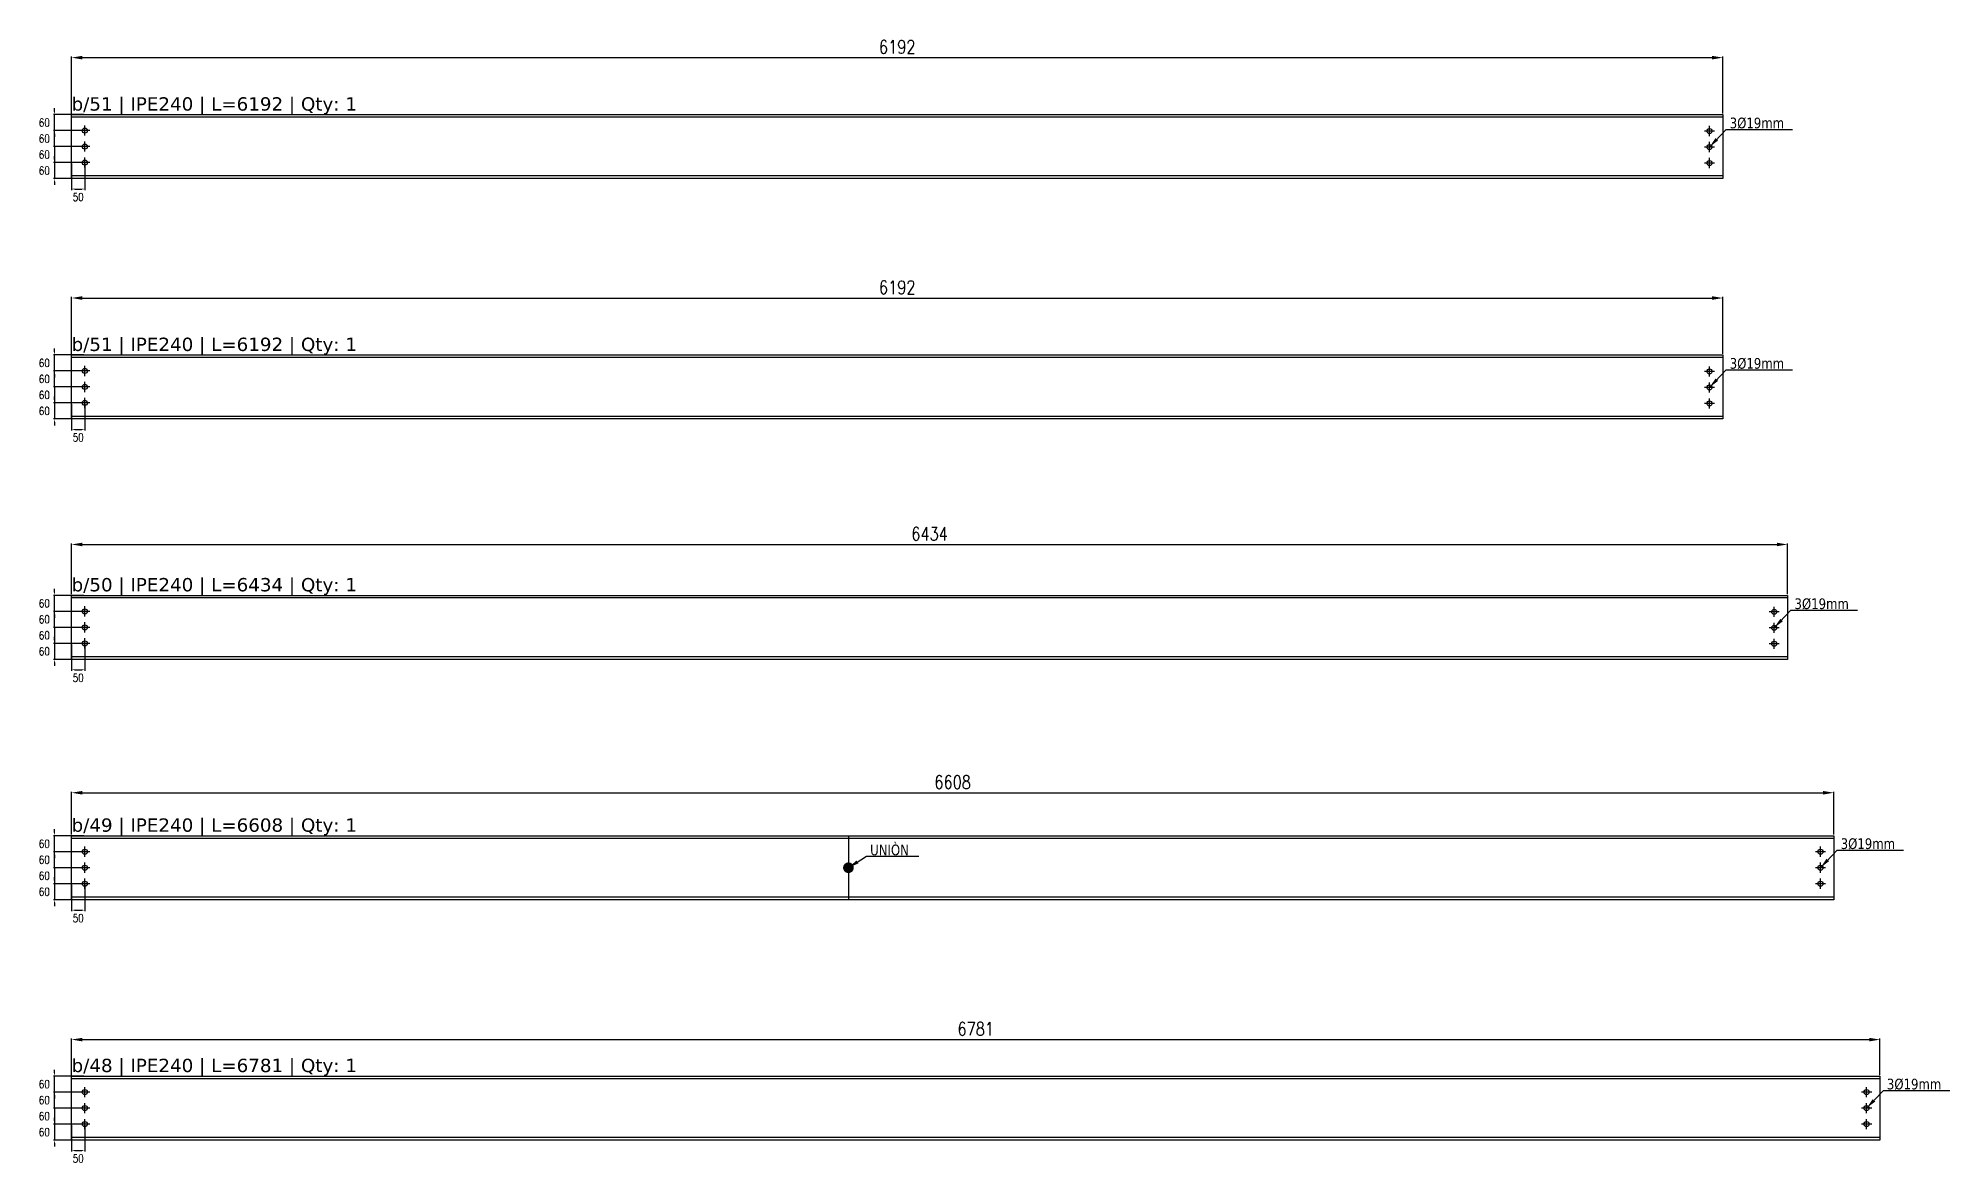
# Model space of a CAD drawing. Header units: millimetres. Extents: x -125 to 97215, y -53820 to 8640.
# Drawn here: x -125 to 7043, y 4419 to 8640 of the extents above; entities that cross this region are included whole.
import ezdxf
from ezdxf.enums import TextEntityAlignment as Align

# ---------------------------------------------------------------- set-up
doc = ezdxf.new("R2010")
doc.units = ezdxf.units.MM
doc.header["$LTSCALE"] = 0.5
doc.linetypes.add('DASHDOT', pattern=[25.4, 12.7, -6.35, 0, -6.35])
for name, color, linetype in [('COTAS', 8, 'Continuous'), ('EJE PERNOS', 1, 'DASHDOT'), ('IPE240', 2, 'Continuous'), ('PERNOS', 3, 'Continuous'), ('TXT_GEN', 3, 'Continuous'), ('UNIÒN', 4, 'Continuous')]:
    doc.layers.add(name, color=color, linetype=linetype)
doc.styles.add('CNI_COTAS', font='romans.shx', dxfattribs={"width": 0.8})
doc.styles.add('VERDNA', font='verdana.ttf', dxfattribs={"width": 0.8})
doc.dimstyles.new('1.3', dxfattribs={"dimscale": 0, "dimtxt": 30, "dimasz": 12, "dimexe": 4, "dimexo": 4, "dimgap": 9, "dimtad": 1, "dimdec": 0, "dimzin": 4, "dimdsep": 46, "dimtxsty": 'CNI_COTAS', "dimcen": 0, "dimclrd": 256, "dimclrt": 3, "dimadec": 0, "dimazin": 0, "dimtfac": 1, "dimtdec": 0, "dimtmove": 2, "dimatfit": 0, "dimfxl": 0.05, "dimtolj": 1, "dimtzin": 0, "dimarcsym": 0})
doc.dimstyles.new('1.4', dxfattribs={"dimscale": 0, "dimtxt": 50, "dimasz": 40, "dimexe": 4, "dimexo": 4, "dimgap": 15, "dimtad": 1, "dimdec": 0, "dimzin": 4, "dimdsep": 46, "dimtxsty": 'CNI_COTAS', "dimcen": -0.09, "dimclrd": 256, "dimclrt": 3, "dimadec": 0, "dimazin": 0, "dimtfac": 1, "dimtdec": 0, "dimtmove": 2, "dimatfit": 0, "dimfxl": 0.05, "dimtolj": 1, "dimtzin": 0, "dimarcsym": 0})

# ---------------------------------------------------------------- blocks, each defined once
blk = doc.blocks.new('D19')
at = {"layer": 'EJE PERNOS', "linetype": 'Continuous'}
for p, q in [((19, 0), (-19, 0)), ((0, -19), (0, 19))]:
    blk.add_line(p, q, dxfattribs=at)
at = {"layer": 'PERNOS'}
blk.add_circle((0, 0), 9.5, dxfattribs=at)
blk = doc.blocks.new('*D39')
at = {"layer": 'COTAS', "color": 0, "lineweight": -2, "transparency": 16777216}
for p, q in [((46, 4687.8), (-67.7, 4687.8)), ((46, 4627.8), (-67.7, 4627.8))]:
    blk.add_line(p, q, dxfattribs=at)
at = {"layer": 'COTAS', "lineweight": -2, "transparency": 16777216}
for p, q in [((-63.7, 4699.8), (-63.7, 4711.8)), ((-63.7, 4627.8), (-63.7, 4687.8)), ((-63.7, 4615.8), (-63.7, 4603.8))]:
    blk.add_line(p, q, dxfattribs=at)
at = {"layer": 'COTAS', "transparency": 16777216}
for points in [[(-65.7, 4699.8), (-61.7, 4699.8), (-63.7, 4687.8)], [(-65.7, 4615.8), (-61.7, 4615.8), (-63.7, 4627.8)]]:
    blk.add_solid(points, dxfattribs=at)
at = {"layer": 'Defpoints', "color": 0, "transparency": 16777216}
for p in [(-63.7, 4687.8), (50, 4687.8), (50, 4627.8)]:
    blk.add_point(p, dxfattribs=at)
at = {"layer": 'COTAS', "color": 3, "transparency": 16777216, "insert": (-102.2, 4657.8), "char_height": 30, "attachment_point": 5, "rotation": 0.2, "style": 'CNI_COTAS'}
blk.add_mtext('\\A1;60', dxfattribs=at)
blk = doc.blocks.new('*D40')
at = {"layer": 'COTAS', "color": 0, "lineweight": -2, "transparency": 16777216}
for p, q in [((46, 4627.8), (-67.7, 4627.8)), ((46, 4567.8), (-67.7, 4567.8))]:
    blk.add_line(p, q, dxfattribs=at)
at = {"layer": 'COTAS', "lineweight": -2, "transparency": 16777216}
for p, q in [((-63.7, 4639.8), (-63.7, 4651.8)), ((-63.7, 4627.8), (-63.7, 4567.8)), ((-63.7, 4555.8), (-63.7, 4543.8))]:
    blk.add_line(p, q, dxfattribs=at)
at = {"layer": 'COTAS', "transparency": 16777216}
for points in [[(-65.7, 4639.8), (-61.7, 4639.8), (-63.7, 4627.8)], [(-65.7, 4555.8), (-61.7, 4555.8), (-63.7, 4567.8)]]:
    blk.add_solid(points, dxfattribs=at)
at = {"layer": 'Defpoints', "color": 0, "transparency": 16777216}
for p in [(50, 4627.8), (-63.7, 4567.8), (50, 4567.8)]:
    blk.add_point(p, dxfattribs=at)
at = {"layer": 'COTAS', "color": 3, "transparency": 16777216, "insert": (-102.2, 4597.8), "char_height": 30, "attachment_point": 5, "rotation": 0.2, "style": 'CNI_COTAS'}
blk.add_mtext('\\A1;60', dxfattribs=at)
blk = doc.blocks.new('*D36')
at = {"layer": 'COTAS', "color": 0, "lineweight": -2, "transparency": 16777216}
for p, q in [((46, 4747.8), (-67.7, 4747.8)), ((46, 4687.8), (-67.7, 4687.8))]:
    blk.add_line(p, q, dxfattribs=at)
at = {"layer": 'COTAS', "lineweight": -2, "transparency": 16777216}
for p, q in [((-63.7, 4759.8), (-63.7, 4771.8)), ((-63.7, 4687.8), (-63.7, 4747.8)), ((-63.7, 4675.8), (-63.7, 4663.8))]:
    blk.add_line(p, q, dxfattribs=at)
at = {"layer": 'COTAS', "transparency": 16777216}
for points in [[(-65.7, 4759.8), (-61.7, 4759.8), (-63.7, 4747.8)], [(-65.7, 4675.8), (-61.7, 4675.8), (-63.7, 4687.8)]]:
    blk.add_solid(points, dxfattribs=at)
at = {"layer": 'Defpoints', "color": 0, "transparency": 16777216}
for p in [(-63.7, 4747.8), (50, 4747.8), (50, 4687.8)]:
    blk.add_point(p, dxfattribs=at)
at = {"layer": 'COTAS', "color": 3, "transparency": 16777216, "insert": (-102.2, 4717.8), "char_height": 30, "attachment_point": 5, "rotation": 0.2, "style": 'CNI_COTAS'}
blk.add_mtext('\\A1;60', dxfattribs=at)
blk = doc.blocks.new('*D37')
at = {"layer": 'COTAS', "lineweight": -2, "transparency": 16777216}
for p, q in [((-63.7, 4579.8), (-63.7, 4591.8)), ((-63.7, 4567.8), (-63.7, 4507.8)), ((-63.7, 4495.8), (-63.7, 4483.8))]:
    blk.add_line(p, q, dxfattribs=at)
at = {"layer": 'COTAS', "color": 0, "lineweight": -2, "transparency": 16777216}
for p, q in [((46, 4567.8), (-67.7, 4567.8)), ((46, 4507.8), (-67.7, 4507.8))]:
    blk.add_line(p, q, dxfattribs=at)
at = {"layer": 'COTAS', "transparency": 16777216}
for points in [[(-65.7, 4579.8), (-61.7, 4579.8), (-63.7, 4567.8)], [(-65.7, 4495.8), (-61.7, 4495.8), (-63.7, 4507.8)]]:
    blk.add_solid(points, dxfattribs=at)
at = {"layer": 'Defpoints', "color": 0, "transparency": 16777216}
for p in [(50, 4567.8), (-63.7, 4507.8), (50, 4507.8)]:
    blk.add_point(p, dxfattribs=at)
at = {"layer": 'COTAS', "color": 3, "transparency": 16777216, "insert": (-102.2, 4537.8), "char_height": 30, "attachment_point": 5, "rotation": 0.2, "style": 'CNI_COTAS'}
blk.add_mtext('\\A1;60', dxfattribs=at)
blk = doc.blocks.new('*D38')
at = {"layer": 'COTAS', "color": 0, "lineweight": -2, "transparency": 16777216}
for p, q in [((0, 4563.8), (0, 4464.6)), ((50, 4563.8), (50, 4464.6))]:
    blk.add_line(p, q, dxfattribs=at)
at = {"layer": 'COTAS', "lineweight": -2, "transparency": 16777216}
blk.add_line((12, 4468.6), (38, 4468.6), dxfattribs=at)
at = {"layer": 'COTAS', "transparency": 16777216}
for points in [[(12, 4470.6), (12, 4466.6), (0, 4468.6)], [(38, 4470.6), (38, 4466.6), (50, 4468.6)]]:
    blk.add_solid(points, dxfattribs=at)
at = {"layer": 'Defpoints', "color": 0, "transparency": 16777216}
for p in [(0, 4567.8), (50, 4567.8), (50, 4468.6)]:
    blk.add_point(p, dxfattribs=at)
at = {"layer": 'COTAS', "color": 3, "transparency": 16777216, "insert": (25, 4438.7), "char_height": 30, "attachment_point": 5, "rotation": 0.2, "style": 'CNI_COTAS'}
blk.add_mtext('\\A1;50', dxfattribs=at)
blk = doc.blocks.new('*D41')
at = {"layer": 'COTAS', "color": 0, "lineweight": -2, "transparency": 16777216}
for p, q in [((0, 4751.8), (0, 4888.7)), ((6780.9, 4751.8), (6780.9, 4888.7))]:
    blk.add_line(p, q, dxfattribs=at)
at = {"layer": 'COTAS', "lineweight": -2, "transparency": 16777216}
blk.add_line((40, 4884.7), (6740.9, 4884.7), dxfattribs=at)
at = {"layer": 'COTAS', "transparency": 16777216}
for points in [[(40, 4891.3), (40, 4878), (0, 4884.7)], [(6740.9, 4891.3), (6740.9, 4878), (6780.9, 4884.7)]]:
    blk.add_solid(points, dxfattribs=at)
at = {"layer": 'Defpoints', "color": 0, "transparency": 16777216}
for p in [(6780.9, 4884.7), (0, 4747.8), (6780.9, 4747.8)]:
    blk.add_point(p, dxfattribs=at)
at = {"layer": 'COTAS', "color": 3, "transparency": 16777216, "insert": (3390.4, 4924.7), "char_height": 50, "attachment_point": 5, "style": 'CNI_COTAS'}
blk.add_mtext('\\A1;6781', dxfattribs=at)
blk = doc.blocks.new('*D45')
at = {"layer": 'COTAS', "lineweight": -2, "transparency": 16777216}
for p, q in [((-63.7, 5601.3), (-63.7, 5613.3)), ((-63.7, 5529.3), (-63.7, 5589.3)), ((-63.7, 5517.3), (-63.7, 5505.3))]:
    blk.add_line(p, q, dxfattribs=at)
at = {"layer": 'COTAS', "color": 0, "lineweight": -2, "transparency": 16777216}
for p, q in [((46, 5589.3), (-67.7, 5589.3)), ((46, 5529.3), (-67.7, 5529.3))]:
    blk.add_line(p, q, dxfattribs=at)
at = {"layer": 'COTAS', "transparency": 16777216}
for points in [[(-65.7, 5601.3), (-61.7, 5601.3), (-63.7, 5589.3)], [(-65.7, 5517.3), (-61.7, 5517.3), (-63.7, 5529.3)]]:
    blk.add_solid(points, dxfattribs=at)
at = {"layer": 'Defpoints', "color": 0, "transparency": 16777216}
for p in [(-63.7, 5589.3), (50, 5589.3), (50, 5529.3)]:
    blk.add_point(p, dxfattribs=at)
at = {"layer": 'COTAS', "color": 3, "transparency": 16777216, "insert": (-102.2, 5559.3), "char_height": 30, "attachment_point": 5, "rotation": 0.2, "style": 'CNI_COTAS'}
blk.add_mtext('\\A1;60', dxfattribs=at)
blk = doc.blocks.new('*D46')
at = {"layer": 'COTAS', "color": 0, "lineweight": -2, "transparency": 16777216}
for p, q in [((46, 5529.3), (-67.7, 5529.3)), ((46, 5469.3), (-67.7, 5469.3))]:
    blk.add_line(p, q, dxfattribs=at)
at = {"layer": 'COTAS', "lineweight": -2, "transparency": 16777216}
for p, q in [((-63.7, 5541.3), (-63.7, 5553.3)), ((-63.7, 5529.3), (-63.7, 5469.3)), ((-63.7, 5457.3), (-63.7, 5445.3))]:
    blk.add_line(p, q, dxfattribs=at)
at = {"layer": 'COTAS', "transparency": 16777216}
for points in [[(-65.7, 5541.3), (-61.7, 5541.3), (-63.7, 5529.3)], [(-65.7, 5457.3), (-61.7, 5457.3), (-63.7, 5469.3)]]:
    blk.add_solid(points, dxfattribs=at)
at = {"layer": 'Defpoints', "color": 0, "transparency": 16777216}
for p in [(50, 5529.3), (-63.7, 5469.3), (50, 5469.3)]:
    blk.add_point(p, dxfattribs=at)
at = {"layer": 'COTAS', "color": 3, "transparency": 16777216, "insert": (-102.2, 5499.3), "char_height": 30, "attachment_point": 5, "rotation": 0.2, "style": 'CNI_COTAS'}
blk.add_mtext('\\A1;60', dxfattribs=at)
blk = doc.blocks.new('*D42')
at = {"layer": 'COTAS', "lineweight": -2, "transparency": 16777216}
for p, q in [((-63.7, 5661.3), (-63.7, 5673.3)), ((-63.7, 5589.3), (-63.7, 5649.3)), ((-63.7, 5577.3), (-63.7, 5565.3))]:
    blk.add_line(p, q, dxfattribs=at)
at = {"layer": 'COTAS', "color": 0, "lineweight": -2, "transparency": 16777216}
for p, q in [((46, 5649.3), (-67.7, 5649.3)), ((46, 5589.3), (-67.7, 5589.3))]:
    blk.add_line(p, q, dxfattribs=at)
at = {"layer": 'COTAS', "transparency": 16777216}
for points in [[(-65.7, 5661.3), (-61.7, 5661.3), (-63.7, 5649.3)], [(-65.7, 5577.3), (-61.7, 5577.3), (-63.7, 5589.3)]]:
    blk.add_solid(points, dxfattribs=at)
at = {"layer": 'Defpoints', "color": 0, "transparency": 16777216}
for p in [(-63.7, 5649.3), (50, 5649.3), (50, 5589.3)]:
    blk.add_point(p, dxfattribs=at)
at = {"layer": 'COTAS', "color": 3, "transparency": 16777216, "insert": (-102.2, 5619.3), "char_height": 30, "attachment_point": 5, "rotation": 0.2, "style": 'CNI_COTAS'}
blk.add_mtext('\\A1;60', dxfattribs=at)
blk = doc.blocks.new('*D43')
at = {"layer": 'COTAS', "color": 0, "lineweight": -2, "transparency": 16777216}
for p, q in [((46, 5469.3), (-67.7, 5469.3)), ((46, 5409.3), (-67.7, 5409.3))]:
    blk.add_line(p, q, dxfattribs=at)
at = {"layer": 'COTAS', "lineweight": -2, "transparency": 16777216}
for p, q in [((-63.7, 5481.3), (-63.7, 5493.3)), ((-63.7, 5469.3), (-63.7, 5409.3)), ((-63.7, 5397.3), (-63.7, 5385.3))]:
    blk.add_line(p, q, dxfattribs=at)
at = {"layer": 'COTAS', "transparency": 16777216}
for points in [[(-65.7, 5481.3), (-61.7, 5481.3), (-63.7, 5469.3)], [(-65.7, 5397.3), (-61.7, 5397.3), (-63.7, 5409.3)]]:
    blk.add_solid(points, dxfattribs=at)
at = {"layer": 'Defpoints', "color": 0, "transparency": 16777216}
for p in [(50, 5469.3), (-63.7, 5409.3), (50, 5409.3)]:
    blk.add_point(p, dxfattribs=at)
at = {"layer": 'COTAS', "color": 3, "transparency": 16777216, "insert": (-102.2, 5439.3), "char_height": 30, "attachment_point": 5, "rotation": 0.2, "style": 'CNI_COTAS'}
blk.add_mtext('\\A1;60', dxfattribs=at)
blk = doc.blocks.new('*D44')
at = {"layer": 'COTAS', "color": 0, "lineweight": -2, "transparency": 16777216}
for p, q in [((0, 5465.3), (0, 5366.1)), ((50, 5465.3), (50, 5366.1))]:
    blk.add_line(p, q, dxfattribs=at)
at = {"layer": 'COTAS', "lineweight": -2, "transparency": 16777216}
blk.add_line((12, 5370.1), (38, 5370.1), dxfattribs=at)
at = {"layer": 'COTAS', "transparency": 16777216}
for points in [[(12, 5372.1), (12, 5368.1), (0, 5370.1)], [(38, 5372.1), (38, 5368.1), (50, 5370.1)]]:
    blk.add_solid(points, dxfattribs=at)
at = {"layer": 'Defpoints', "color": 0, "transparency": 16777216}
for p in [(0, 5469.3), (50, 5469.3), (50, 5370.1)]:
    blk.add_point(p, dxfattribs=at)
at = {"layer": 'COTAS', "color": 3, "transparency": 16777216, "insert": (25, 5340.2), "char_height": 30, "attachment_point": 5, "rotation": 0.2, "style": 'CNI_COTAS'}
blk.add_mtext('\\A1;50', dxfattribs=at)
blk = doc.blocks.new('*D47')
at = {"layer": 'COTAS', "color": 0, "lineweight": -2, "transparency": 16777216}
for p, q in [((0, 5653.3), (0, 5814.5)), ((6607.6, 5653.3), (6607.6, 5814.5))]:
    blk.add_line(p, q, dxfattribs=at)
at = {"layer": 'COTAS', "lineweight": -2, "transparency": 16777216}
blk.add_line((40, 5810.5), (6567.6, 5810.5), dxfattribs=at)
at = {"layer": 'COTAS', "transparency": 16777216}
for points in [[(40, 5817.2), (40, 5803.8), (0, 5810.5)], [(6567.6, 5817.2), (6567.6, 5803.8), (6607.6, 5810.5)]]:
    blk.add_solid(points, dxfattribs=at)
at = {"layer": 'Defpoints', "color": 0, "transparency": 16777216}
for p in [(6607.6, 5810.5), (0, 5649.3), (6607.6, 5649.3)]:
    blk.add_point(p, dxfattribs=at)
at = {"layer": 'COTAS', "color": 3, "transparency": 16777216, "insert": (3303.8, 5850.5), "char_height": 50, "attachment_point": 5, "style": 'CNI_COTAS'}
blk.add_mtext('\\A1;6608', dxfattribs=at)
blk = doc.blocks.new('*D51')
at = {"layer": 'COTAS', "color": 0, "lineweight": -2, "transparency": 16777216}
for p, q in [((46, 6490.9), (-67.7, 6490.9)), ((46, 6430.9), (-67.7, 6430.9))]:
    blk.add_line(p, q, dxfattribs=at)
at = {"layer": 'COTAS', "lineweight": -2, "transparency": 16777216}
for p, q in [((-63.7, 6502.9), (-63.7, 6514.9)), ((-63.7, 6430.9), (-63.7, 6490.9)), ((-63.7, 6418.9), (-63.7, 6406.9))]:
    blk.add_line(p, q, dxfattribs=at)
at = {"layer": 'COTAS', "transparency": 16777216}
for points in [[(-65.7, 6502.9), (-61.7, 6502.9), (-63.7, 6490.9)], [(-65.7, 6418.9), (-61.7, 6418.9), (-63.7, 6430.9)]]:
    blk.add_solid(points, dxfattribs=at)
at = {"layer": 'Defpoints', "color": 0, "transparency": 16777216}
for p in [(-63.7, 6490.9), (50, 6490.9), (50, 6430.9)]:
    blk.add_point(p, dxfattribs=at)
at = {"layer": 'COTAS', "color": 3, "transparency": 16777216, "insert": (-102.2, 6460.9), "char_height": 30, "attachment_point": 5, "rotation": 0.2, "style": 'CNI_COTAS'}
blk.add_mtext('\\A1;60', dxfattribs=at)
blk = doc.blocks.new('*D52')
at = {"layer": 'COTAS', "lineweight": -2, "transparency": 16777216}
for p, q in [((-63.7, 6442.9), (-63.7, 6454.9)), ((-63.7, 6430.9), (-63.7, 6370.9)), ((-63.7, 6358.9), (-63.7, 6346.9))]:
    blk.add_line(p, q, dxfattribs=at)
at = {"layer": 'COTAS', "color": 0, "lineweight": -2, "transparency": 16777216}
for p, q in [((46, 6430.9), (-67.7, 6430.9)), ((46, 6370.9), (-67.7, 6370.9))]:
    blk.add_line(p, q, dxfattribs=at)
at = {"layer": 'COTAS', "transparency": 16777216}
for points in [[(-65.7, 6442.9), (-61.7, 6442.9), (-63.7, 6430.9)], [(-65.7, 6358.9), (-61.7, 6358.9), (-63.7, 6370.9)]]:
    blk.add_solid(points, dxfattribs=at)
at = {"layer": 'Defpoints', "color": 0, "transparency": 16777216}
for p in [(50, 6430.9), (-63.7, 6370.9), (50, 6370.9)]:
    blk.add_point(p, dxfattribs=at)
at = {"layer": 'COTAS', "color": 3, "transparency": 16777216, "insert": (-102.2, 6400.9), "char_height": 30, "attachment_point": 5, "rotation": 0.2, "style": 'CNI_COTAS'}
blk.add_mtext('\\A1;60', dxfattribs=at)
blk = doc.blocks.new('*D48')
at = {"layer": 'COTAS', "color": 0, "lineweight": -2, "transparency": 16777216}
for p, q in [((46, 6550.9), (-67.7, 6550.9)), ((46, 6490.9), (-67.7, 6490.9))]:
    blk.add_line(p, q, dxfattribs=at)
at = {"layer": 'COTAS', "lineweight": -2, "transparency": 16777216}
for p, q in [((-63.7, 6562.9), (-63.7, 6574.9)), ((-63.7, 6490.9), (-63.7, 6550.9)), ((-63.7, 6478.9), (-63.7, 6466.9))]:
    blk.add_line(p, q, dxfattribs=at)
at = {"layer": 'COTAS', "transparency": 16777216}
for points in [[(-65.7, 6562.9), (-61.7, 6562.9), (-63.7, 6550.9)], [(-65.7, 6478.9), (-61.7, 6478.9), (-63.7, 6490.9)]]:
    blk.add_solid(points, dxfattribs=at)
at = {"layer": 'Defpoints', "color": 0, "transparency": 16777216}
for p in [(-63.7, 6550.9), (50, 6550.9), (50, 6490.9)]:
    blk.add_point(p, dxfattribs=at)
at = {"layer": 'COTAS', "color": 3, "transparency": 16777216, "insert": (-102.2, 6520.9), "char_height": 30, "attachment_point": 5, "rotation": 0.2, "style": 'CNI_COTAS'}
blk.add_mtext('\\A1;60', dxfattribs=at)
blk = doc.blocks.new('*D49')
at = {"layer": 'COTAS', "lineweight": -2, "transparency": 16777216}
for p, q in [((-63.7, 6382.9), (-63.7, 6394.9)), ((-63.7, 6370.9), (-63.7, 6310.9)), ((-63.7, 6298.9), (-63.7, 6286.9))]:
    blk.add_line(p, q, dxfattribs=at)
at = {"layer": 'COTAS', "color": 0, "lineweight": -2, "transparency": 16777216}
for p, q in [((46, 6370.9), (-67.7, 6370.9)), ((46, 6310.9), (-67.7, 6310.9))]:
    blk.add_line(p, q, dxfattribs=at)
at = {"layer": 'COTAS', "transparency": 16777216}
for points in [[(-65.7, 6382.9), (-61.7, 6382.9), (-63.7, 6370.9)], [(-65.7, 6298.9), (-61.7, 6298.9), (-63.7, 6310.9)]]:
    blk.add_solid(points, dxfattribs=at)
at = {"layer": 'Defpoints', "color": 0, "transparency": 16777216}
for p in [(-63.7, 6310.9), (50, 6370.9), (50, 6310.9)]:
    blk.add_point(p, dxfattribs=at)
at = {"layer": 'COTAS', "color": 3, "transparency": 16777216, "insert": (-102.2, 6340.9), "char_height": 30, "attachment_point": 5, "rotation": 0.2, "style": 'CNI_COTAS'}
blk.add_mtext('\\A1;60', dxfattribs=at)
blk = doc.blocks.new('*D50')
at = {"layer": 'COTAS', "color": 0, "lineweight": -2, "transparency": 16777216}
for p, q in [((0, 6366.9), (0, 6267.7)), ((50, 6366.9), (50, 6267.7))]:
    blk.add_line(p, q, dxfattribs=at)
at = {"layer": 'COTAS', "lineweight": -2, "transparency": 16777216}
blk.add_line((12, 6271.7), (38, 6271.7), dxfattribs=at)
at = {"layer": 'COTAS', "transparency": 16777216}
for points in [[(12, 6273.7), (12, 6269.7), (0, 6271.7)], [(38, 6273.7), (38, 6269.7), (50, 6271.7)]]:
    blk.add_solid(points, dxfattribs=at)
at = {"layer": 'Defpoints', "color": 0, "transparency": 16777216}
for p in [(0, 6370.9), (50, 6370.9), (50, 6271.7)]:
    blk.add_point(p, dxfattribs=at)
at = {"layer": 'COTAS', "color": 3, "transparency": 16777216, "insert": (25, 6241.8), "char_height": 30, "attachment_point": 5, "rotation": 0.2, "style": 'CNI_COTAS'}
blk.add_mtext('\\A1;50', dxfattribs=at)
blk = doc.blocks.new('*D53')
at = {"layer": 'COTAS', "color": 0, "lineweight": -2, "transparency": 16777216}
for p, q in [((0, 6554.9), (0, 6745.7)), ((6434.4, 6554.9), (6434.4, 6745.7))]:
    blk.add_line(p, q, dxfattribs=at)
at = {"layer": 'COTAS', "lineweight": -2, "transparency": 16777216}
blk.add_line((40, 6741.7), (6394.4, 6741.7), dxfattribs=at)
at = {"layer": 'COTAS', "transparency": 16777216}
for points in [[(40, 6748.4), (40, 6735.1), (0, 6741.7)], [(6394.4, 6748.4), (6394.4, 6735.1), (6434.4, 6741.7)]]:
    blk.add_solid(points, dxfattribs=at)
at = {"layer": 'Defpoints', "color": 0, "transparency": 16777216}
for p in [(6434.4, 6741.7), (0, 6550.9), (6434.4, 6550.9)]:
    blk.add_point(p, dxfattribs=at)
at = {"layer": 'COTAS', "color": 3, "transparency": 16777216, "insert": (3217.2, 6781.7), "char_height": 50, "attachment_point": 5, "style": 'CNI_COTAS'}
blk.add_mtext('\\A1;6434', dxfattribs=at)
blk = doc.blocks.new('*D63')
at = {"layer": 'COTAS', "color": 0, "lineweight": -2, "transparency": 16777216}
for p, q in [((46, 7392.4), (-67.7, 7392.4)), ((46, 7332.4), (-67.7, 7332.4))]:
    blk.add_line(p, q, dxfattribs=at)
at = {"layer": 'COTAS', "lineweight": -2, "transparency": 16777216}
for p, q in [((-63.7, 7404.4), (-63.7, 7416.4)), ((-63.7, 7332.4), (-63.7, 7392.4)), ((-63.7, 7320.4), (-63.7, 7308.4))]:
    blk.add_line(p, q, dxfattribs=at)
at = {"layer": 'COTAS', "transparency": 16777216}
for points in [[(-65.7, 7404.4), (-61.7, 7404.4), (-63.7, 7392.4)], [(-65.7, 7320.4), (-61.7, 7320.4), (-63.7, 7332.4)]]:
    blk.add_solid(points, dxfattribs=at)
at = {"layer": 'Defpoints', "color": 0, "transparency": 16777216}
for p in [(-63.7, 7392.4), (50, 7392.4), (50, 7332.4)]:
    blk.add_point(p, dxfattribs=at)
at = {"layer": 'COTAS', "color": 3, "transparency": 16777216, "insert": (-102.2, 7362.4), "char_height": 30, "attachment_point": 5, "rotation": 0.2, "style": 'CNI_COTAS'}
blk.add_mtext('\\A1;60', dxfattribs=at)
blk = doc.blocks.new('*D64')
at = {"layer": 'COTAS', "color": 0, "lineweight": -2, "transparency": 16777216}
for p, q in [((46, 7332.4), (-67.7, 7332.4)), ((46, 7272.4), (-67.7, 7272.4))]:
    blk.add_line(p, q, dxfattribs=at)
at = {"layer": 'COTAS', "lineweight": -2, "transparency": 16777216}
for p, q in [((-63.7, 7344.4), (-63.7, 7356.4)), ((-63.7, 7332.4), (-63.7, 7272.4)), ((-63.7, 7260.4), (-63.7, 7248.4))]:
    blk.add_line(p, q, dxfattribs=at)
at = {"layer": 'COTAS', "transparency": 16777216}
for points in [[(-65.7, 7344.4), (-61.7, 7344.4), (-63.7, 7332.4)], [(-65.7, 7260.4), (-61.7, 7260.4), (-63.7, 7272.4)]]:
    blk.add_solid(points, dxfattribs=at)
at = {"layer": 'Defpoints', "color": 0, "transparency": 16777216}
for p in [(50, 7332.4), (-63.7, 7272.4), (50, 7272.4)]:
    blk.add_point(p, dxfattribs=at)
at = {"layer": 'COTAS', "color": 3, "transparency": 16777216, "insert": (-102.2, 7302.4), "char_height": 30, "attachment_point": 5, "rotation": 0.2, "style": 'CNI_COTAS'}
blk.add_mtext('\\A1;60', dxfattribs=at)
blk = doc.blocks.new('*D60')
at = {"layer": 'COTAS', "lineweight": -2, "transparency": 16777216}
for p, q in [((-63.7, 7464.4), (-63.7, 7476.4)), ((-63.7, 7392.4), (-63.7, 7452.4)), ((-63.7, 7380.4), (-63.7, 7368.4))]:
    blk.add_line(p, q, dxfattribs=at)
at = {"layer": 'COTAS', "color": 0, "lineweight": -2, "transparency": 16777216}
for p, q in [((46, 7452.4), (-67.7, 7452.4)), ((46, 7392.4), (-67.7, 7392.4))]:
    blk.add_line(p, q, dxfattribs=at)
at = {"layer": 'COTAS', "transparency": 16777216}
for points in [[(-65.7, 7464.4), (-61.7, 7464.4), (-63.7, 7452.4)], [(-65.7, 7380.4), (-61.7, 7380.4), (-63.7, 7392.4)]]:
    blk.add_solid(points, dxfattribs=at)
at = {"layer": 'Defpoints', "color": 0, "transparency": 16777216}
for p in [(-63.7, 7452.4), (50, 7452.4), (50, 7392.4)]:
    blk.add_point(p, dxfattribs=at)
at = {"layer": 'COTAS', "color": 3, "transparency": 16777216, "insert": (-102.2, 7422.4), "char_height": 30, "attachment_point": 5, "rotation": 0.2, "style": 'CNI_COTAS'}
blk.add_mtext('\\A1;60', dxfattribs=at)
blk = doc.blocks.new('*D61')
at = {"layer": 'COTAS', "color": 0, "lineweight": -2, "transparency": 16777216}
for p, q in [((46, 7272.4), (-67.7, 7272.4)), ((46, 7212.4), (-67.7, 7212.4))]:
    blk.add_line(p, q, dxfattribs=at)
at = {"layer": 'COTAS', "lineweight": -2, "transparency": 16777216}
for p, q in [((-63.7, 7284.4), (-63.7, 7296.4)), ((-63.7, 7272.4), (-63.7, 7212.4)), ((-63.7, 7200.4), (-63.7, 7188.4))]:
    blk.add_line(p, q, dxfattribs=at)
at = {"layer": 'COTAS', "transparency": 16777216}
for points in [[(-65.7, 7284.4), (-61.7, 7284.4), (-63.7, 7272.4)], [(-65.7, 7200.4), (-61.7, 7200.4), (-63.7, 7212.4)]]:
    blk.add_solid(points, dxfattribs=at)
at = {"layer": 'Defpoints', "color": 0, "transparency": 16777216}
for p in [(50, 7272.4), (-63.7, 7212.4), (50, 7212.4)]:
    blk.add_point(p, dxfattribs=at)
at = {"layer": 'COTAS', "color": 3, "transparency": 16777216, "insert": (-102.2, 7242.4), "char_height": 30, "attachment_point": 5, "rotation": 0.2, "style": 'CNI_COTAS'}
blk.add_mtext('\\A1;60', dxfattribs=at)
blk = doc.blocks.new('*D62')
at = {"layer": 'COTAS', "color": 0, "lineweight": -2, "transparency": 16777216}
for p, q in [((0, 7268.4), (0, 7169.2)), ((50, 7268.4), (50, 7169.2))]:
    blk.add_line(p, q, dxfattribs=at)
at = {"layer": 'COTAS', "lineweight": -2, "transparency": 16777216}
blk.add_line((12, 7173.2), (38, 7173.2), dxfattribs=at)
at = {"layer": 'COTAS', "transparency": 16777216}
for points in [[(12, 7175.2), (12, 7171.2), (0, 7173.2)], [(38, 7175.2), (38, 7171.2), (50, 7173.2)]]:
    blk.add_solid(points, dxfattribs=at)
at = {"layer": 'Defpoints', "color": 0, "transparency": 16777216}
for p in [(0, 7272.4), (50, 7272.4), (50, 7173.2)]:
    blk.add_point(p, dxfattribs=at)
at = {"layer": 'COTAS', "color": 3, "transparency": 16777216, "insert": (25, 7143.3), "char_height": 30, "attachment_point": 5, "rotation": 0.2, "style": 'CNI_COTAS'}
blk.add_mtext('\\A1;50', dxfattribs=at)
blk = doc.blocks.new('*D65')
at = {"layer": 'COTAS', "color": 0, "lineweight": -2, "transparency": 16777216}
for p, q in [((0, 7456.4), (0, 7670.1)), ((6191.6, 7456.4), (6191.6, 7670.1))]:
    blk.add_line(p, q, dxfattribs=at)
at = {"layer": 'COTAS', "lineweight": -2, "transparency": 16777216}
blk.add_line((40, 7666.1), (6151.6, 7666.1), dxfattribs=at)
at = {"layer": 'COTAS', "transparency": 16777216}
for points in [[(40, 7672.8), (40, 7659.4), (0, 7666.1)], [(6151.6, 7672.8), (6151.6, 7659.4), (6191.6, 7666.1)]]:
    blk.add_solid(points, dxfattribs=at)
at = {"layer": 'Defpoints', "color": 0, "transparency": 16777216}
for p in [(6191.6, 7666.1), (0, 7452.4), (6191.6, 7452.4)]:
    blk.add_point(p, dxfattribs=at)
at = {"layer": 'COTAS', "color": 3, "transparency": 16777216, "insert": (3095.8, 7706.1), "char_height": 50, "attachment_point": 5, "style": 'CNI_COTAS'}
blk.add_mtext('\\A1;6192', dxfattribs=at)
blk = doc.blocks.new('*D76')
at = {"layer": 'COTAS', "lineweight": -2, "transparency": 16777216}
for p, q in [((-63.7, 8306), (-63.7, 8318)), ((-63.7, 8234), (-63.7, 8294)), ((-63.7, 8222), (-63.7, 8210))]:
    blk.add_line(p, q, dxfattribs=at)
at = {"layer": 'COTAS', "color": 0, "lineweight": -2, "transparency": 16777216}
for p, q in [((46, 8294), (-67.7, 8294)), ((46, 8234), (-67.7, 8234))]:
    blk.add_line(p, q, dxfattribs=at)
at = {"layer": 'COTAS', "transparency": 16777216}
for points in [[(-65.7, 8306), (-61.7, 8306), (-63.7, 8294)], [(-65.7, 8222), (-61.7, 8222), (-63.7, 8234)]]:
    blk.add_solid(points, dxfattribs=at)
at = {"layer": 'Defpoints', "color": 0, "transparency": 16777216}
for p in [(-63.7, 8294), (50, 8294), (50, 8234)]:
    blk.add_point(p, dxfattribs=at)
at = {"layer": 'COTAS', "color": 3, "transparency": 16777216, "insert": (-102.2, 8264), "char_height": 30, "attachment_point": 5, "rotation": 0.2, "style": 'CNI_COTAS'}
blk.add_mtext('\\A1;60', dxfattribs=at)
blk = doc.blocks.new('*D77')
at = {"layer": 'COTAS', "lineweight": -2, "transparency": 16777216}
for p, q in [((-63.7, 8246), (-63.7, 8258)), ((-63.7, 8234), (-63.7, 8174)), ((-63.7, 8162), (-63.7, 8150))]:
    blk.add_line(p, q, dxfattribs=at)
at = {"layer": 'COTAS', "color": 0, "lineweight": -2, "transparency": 16777216}
for p, q in [((46, 8234), (-67.7, 8234)), ((46, 8174), (-67.7, 8174))]:
    blk.add_line(p, q, dxfattribs=at)
at = {"layer": 'COTAS', "transparency": 16777216}
for points in [[(-65.7, 8246), (-61.7, 8246), (-63.7, 8234)], [(-65.7, 8162), (-61.7, 8162), (-63.7, 8174)]]:
    blk.add_solid(points, dxfattribs=at)
at = {"layer": 'Defpoints', "color": 0, "transparency": 16777216}
for p in [(-63.7, 8174), (50, 8234), (50, 8174)]:
    blk.add_point(p, dxfattribs=at)
at = {"layer": 'COTAS', "color": 3, "transparency": 16777216, "insert": (-102.2, 8204), "char_height": 30, "attachment_point": 5, "rotation": 0.2, "style": 'CNI_COTAS'}
blk.add_mtext('\\A1;60', dxfattribs=at)
blk = doc.blocks.new('*D73')
at = {"layer": 'COTAS', "color": 0, "lineweight": -2, "transparency": 16777216}
for p, q in [((46, 8354), (-67.7, 8354)), ((46, 8294), (-67.7, 8294))]:
    blk.add_line(p, q, dxfattribs=at)
at = {"layer": 'COTAS', "lineweight": -2, "transparency": 16777216}
for p, q in [((-63.7, 8366), (-63.7, 8378)), ((-63.7, 8294), (-63.7, 8354)), ((-63.7, 8282), (-63.7, 8270))]:
    blk.add_line(p, q, dxfattribs=at)
at = {"layer": 'COTAS', "transparency": 16777216}
for points in [[(-65.7, 8366), (-61.7, 8366), (-63.7, 8354)], [(-65.7, 8282), (-61.7, 8282), (-63.7, 8294)]]:
    blk.add_solid(points, dxfattribs=at)
at = {"layer": 'Defpoints', "color": 0, "transparency": 16777216}
for p in [(-63.7, 8354), (50, 8354), (50, 8294)]:
    blk.add_point(p, dxfattribs=at)
at = {"layer": 'COTAS', "color": 3, "transparency": 16777216, "insert": (-102.2, 8324), "char_height": 30, "attachment_point": 5, "rotation": 0.2, "style": 'CNI_COTAS'}
blk.add_mtext('\\A1;60', dxfattribs=at)
blk = doc.blocks.new('*D74')
at = {"layer": 'COTAS', "color": 0, "lineweight": -2, "transparency": 16777216}
for p, q in [((46, 8174), (-67.7, 8174)), ((46, 8114), (-67.7, 8114))]:
    blk.add_line(p, q, dxfattribs=at)
at = {"layer": 'COTAS', "lineweight": -2, "transparency": 16777216}
for p, q in [((-63.7, 8186), (-63.7, 8198)), ((-63.7, 8174), (-63.7, 8114)), ((-63.7, 8102), (-63.7, 8090))]:
    blk.add_line(p, q, dxfattribs=at)
at = {"layer": 'COTAS', "transparency": 16777216}
for points in [[(-65.7, 8186), (-61.7, 8186), (-63.7, 8174)], [(-65.7, 8102), (-61.7, 8102), (-63.7, 8114)]]:
    blk.add_solid(points, dxfattribs=at)
at = {"layer": 'Defpoints', "color": 0, "transparency": 16777216}
for p in [(50, 8174), (-63.7, 8114), (50, 8114)]:
    blk.add_point(p, dxfattribs=at)
at = {"layer": 'COTAS', "color": 3, "transparency": 16777216, "insert": (-102.2, 8144), "char_height": 30, "attachment_point": 5, "rotation": 0.2, "style": 'CNI_COTAS'}
blk.add_mtext('\\A1;60', dxfattribs=at)
blk = doc.blocks.new('*D75')
at = {"layer": 'COTAS', "color": 0, "lineweight": -2, "transparency": 16777216}
for p, q in [((0, 8170), (0, 8070.8)), ((50, 8170), (50, 8070.8))]:
    blk.add_line(p, q, dxfattribs=at)
at = {"layer": 'COTAS', "lineweight": -2, "transparency": 16777216}
blk.add_line((12, 8074.8), (38, 8074.8), dxfattribs=at)
at = {"layer": 'COTAS', "transparency": 16777216}
for points in [[(12, 8076.8), (12, 8072.8), (0, 8074.8)], [(38, 8076.8), (38, 8072.8), (50, 8074.8)]]:
    blk.add_solid(points, dxfattribs=at)
at = {"layer": 'Defpoints', "color": 0, "transparency": 16777216}
for p in [(0, 8174), (50, 8174), (50, 8074.8)]:
    blk.add_point(p, dxfattribs=at)
at = {"layer": 'COTAS', "color": 3, "transparency": 16777216, "insert": (25, 8044.9), "char_height": 30, "attachment_point": 5, "rotation": 0.2, "style": 'CNI_COTAS'}
blk.add_mtext('\\A1;50', dxfattribs=at)
blk = doc.blocks.new('*D78')
at = {"layer": 'COTAS', "color": 0, "lineweight": -2, "transparency": 16777216}
for p, q in [((0, 8358), (0, 8571.6)), ((6191.6, 8358), (6191.6, 8571.6))]:
    blk.add_line(p, q, dxfattribs=at)
at = {"layer": 'COTAS', "lineweight": -2, "transparency": 16777216}
blk.add_line((40, 8567.6), (6151.6, 8567.6), dxfattribs=at)
at = {"layer": 'COTAS', "transparency": 16777216}
for points in [[(40, 8574.3), (40, 8561), (0, 8567.6)], [(6151.6, 8574.3), (6151.6, 8561), (6191.6, 8567.6)]]:
    blk.add_solid(points, dxfattribs=at)
at = {"layer": 'Defpoints', "color": 0, "transparency": 16777216}
for p in [(6191.6, 8567.6), (0, 8354), (6191.6, 8354)]:
    blk.add_point(p, dxfattribs=at)
at = {"layer": 'COTAS', "color": 3, "transparency": 16777216, "insert": (3095.8, 8607.6), "char_height": 50, "attachment_point": 5, "style": 'CNI_COTAS'}
blk.add_mtext('\\A1;6192', dxfattribs=at)

msp = doc.modelspace()

# ---------------------------------------------------------------- linework, layer by layer
at = {"layer": 'IPE240', "linetype": 'Continuous'}
for p, q in [((0, 8114), (0, 8354)), ((0, 8354), (6191.6, 8354)), ((6191.6, 8344.2), (0, 8344.2)), ((6191.6, 8354), (6191.6, 8114)), ((6191.6, 8123.8), (0, 8123.8)), ((6191.6, 8114), (0, 8114)), ((0, 7212.4), (0, 7452.4)), ((0, 7452.4), (6191.6, 7452.4)), ((6191.6, 7442.6), (0, 7442.6)), ((6191.6, 7452.4), (6191.6, 7212.4)), ((6191.6, 7222.2), (0, 7222.2)), ((6191.6, 7212.4), (0, 7212.4)), ((0, 6310.9), (0, 6550.9)), ((0, 6550.9), (6434.4, 6550.9)), ((6434.4, 6541.1), (0, 6541.1)), ((6434.4, 6550.9), (6434.4, 6310.9)), ((6434.4, 6320.7), (0, 6320.7)), ((6434.4, 6310.9), (0, 6310.9)), ((0, 5409.3), (0, 5649.3)), ((0, 5649.3), (6607.6, 5649.3)), ((6607.6, 5639.5), (0, 5639.5)), ((6607.6, 5649.3), (6607.6, 5409.3)), ((6607.6, 5419.1), (0, 5419.1)), ((6607.6, 5409.3), (0, 5409.3)), ((0, 4507.8), (0, 4747.8)), ((0, 4747.8), (6780.9, 4747.8)), ((6780.9, 4738), (0, 4738)), ((6780.9, 4747.8), (6780.9, 4507.8)), ((6780.9, 4517.6), (0, 4517.6)), ((6780.9, 4507.8), (0, 4507.8))]:
    msp.add_line(p, q, dxfattribs=at)
at = {"layer": 'UNIÒN'}
msp.add_lwpolyline([(2913, 5649.3), (2913, 5409.3), (2913, 5409.3)], dxfattribs=at)
at = {"layer": 'UNIÒN', "const_width": 20}
msp.add_lwpolyline([(2903, 5529.3, 1), (2923, 5529.3, 1)], format="xyb", close=True, dxfattribs=at)

# ---------------------------------------------------------------- block references
at = {"layer": 'PERNOS'}
for p in [(50, 8294), (50, 8234), (6141.6, 8292.3), (6141.6, 8232.3), (50, 8174), (6141.6, 8172.3), (50, 7392.4), (6141.6, 7390.7), (50, 7332.4), (6141.6, 7330.7), (50, 7272.4), (6141.6, 7270.7), (50, 6490.9), (6384.4, 6489.2), (50, 6430.9), (50, 6370.9), (6384.4, 6429.2), (6384.4, 6369.2), (50, 5589.3), (6557.6, 5589.3), (50, 5529.3), (6557.6, 5529.3), (50, 5469.3), (6557.6, 5469.3), (50, 4687.8), (6730.9, 4687.8), (50, 4627.8), (6730.9, 4627.8), (50, 4567.8), (6730.9, 4567.8)]:
    msp.add_blockref('D19', p, dxfattribs=at)

# ---------------------------------------------------------------- texts
at = {"layer": 'COTAS', "color": 3, "char_height": 40, "attachment_point": 7, "style": 'VERDNA'}
for s, insert in [('3%%C19mm', (6217.5, 8300.7)), ('3%%C19mm', (6217.5, 7399.1)), ('3%%C19mm', (6460.4, 6497.6)), ('UNIÒN', (2994.4, 5575.3)), ('3%%C19mm', (6633.6, 5597.7)), ('3%%C19mm', (6806.8, 4696.1))]:
    msp.add_mtext(s, dxfattribs=dict(at, insert=insert))
at = {"layer": 'TXT_GEN', "style": 'VERDNA'}
for s, p in [('b/51 | IPE240 | L=6192 | Qty: 1', (0, 8354)), ('b/51 | IPE240 | L=6192 | Qty: 1', (0, 7452.4)), ('b/50 | IPE240 | L=6434 | Qty: 1', (0, 6550.9)), ('b/49 | IPE240 | L=6608 | Qty: 1', (0, 5649.3)), ('b/48 | IPE240 | L=6781 | Qty: 1', (0, 4747.8))]:
    msp.add_text(s, height=50, dxfattribs=at).set_placement(p, align=Align.BOTTOM_LEFT)

# ---------------------------------------------------------------- dimensions: what is measured, and where the dimension line sits
at = {"layer": 'COTAS'}
for base, p1, p2, picture, middle in [((6191.6, 8567.6), (0, 8354), (6191.6, 8354), '*D78', (3095.8, 8607.6)), ((6191.6, 7666.1), (0, 7452.4), (6191.6, 7452.4), '*D65', (3095.8, 7706.1)), ((6434.4, 6741.7), (0, 6550.9), (6434.4, 6550.9), '*D53', (3217.2, 6781.7)), ((6607.6, 5810.5), (0, 5649.3), (6607.6, 5649.3), '*D47', (3303.8, 5850.5)), ((6780.9, 4884.7), (0, 4747.8), (6780.9, 4747.8), '*D41', (3390.4, 4924.7))]:
    dim = msp.add_linear_dim(base=base, p1=p1, p2=p2, dimstyle='1.4', override={"dimscale": 1}, dxfattribs=at)
    dim.commit()
    dim.dimension.update_dxf_attribs({"geometry": picture, "text_midpoint": middle})
for base, p1, p2, picture, middle in [((-63.7, 8354), (50, 8294), (50, 8354), '*D73', (-102.2, 8324)), ((-63.7, 8294), (50, 8234), (50, 8294), '*D76', (-102.2, 8264)), ((-63.7, 8174), (50, 8234), (50, 8174), '*D77', (-102.2, 8204)), ((-63.7, 8114), (50, 8174), (50, 8114), '*D74', (-102.2, 8144)), ((-63.7, 7452.4), (50, 7392.4), (50, 7452.4), '*D60', (-102.2, 7422.4)), ((-63.7, 7392.4), (50, 7332.4), (50, 7392.4), '*D63', (-102.2, 7362.4)), ((-63.7, 7272.4), (50, 7332.4), (50, 7272.4), '*D64', (-102.2, 7302.4)), ((-63.7, 7212.4), (50, 7272.4), (50, 7212.4), '*D61', (-102.2, 7242.4)), ((-63.7, 6550.9), (50, 6490.9), (50, 6550.9), '*D48', (-102.2, 6520.9)), ((-63.7, 6490.9), (50, 6430.9), (50, 6490.9), '*D51', (-102.2, 6460.9)), ((-63.7, 6370.9), (50, 6430.9), (50, 6370.9), '*D52', (-102.2, 6400.9)), ((-63.7, 6310.9), (50, 6370.9), (50, 6310.9), '*D49', (-102.2, 6340.9)), ((-63.7, 5649.3), (50, 5589.3), (50, 5649.3), '*D42', (-102.2, 5619.3)), ((-63.7, 5589.3), (50, 5529.3), (50, 5589.3), '*D45', (-102.2, 5559.3)), ((-63.7, 5469.3), (50, 5529.3), (50, 5469.3), '*D46', (-102.2, 5499.3)), ((-63.7, 5409.3), (50, 5469.3), (50, 5409.3), '*D43', (-102.2, 5439.3)), ((-63.7, 4747.8), (50, 4687.8), (50, 4747.8), '*D36', (-102.2, 4717.8)), ((-63.7, 4687.8), (50, 4627.8), (50, 4687.8), '*D39', (-102.2, 4657.8)), ((-63.7, 4567.8), (50, 4627.8), (50, 4567.8), '*D40', (-102.2, 4597.8)), ((-63.7, 4507.8), (50, 4567.8), (50, 4507.8), '*D37', (-102.2, 4537.8))]:
    dim = msp.add_linear_dim(base=base, p1=p1, p2=p2, angle=90, dimstyle='1.3', override={"dimscale": 1}, dxfattribs=at)
    dim.commit()
    dim.dimension.update_dxf_attribs({"geometry": picture, "text_midpoint": middle, "text_rotation": 0.2})
for base, p1, p2, picture, middle in [((50, 8074.8), (0, 8174), (50, 8174), '*D75', (25, 8044.9)), ((50, 7173.2), (0, 7272.4), (50, 7272.4), '*D62', (25, 7143.3)), ((50, 6271.7), (0, 6370.9), (50, 6370.9), '*D50', (25, 6241.8)), ((50, 5370.1), (0, 5469.3), (50, 5469.3), '*D44', (25, 5340.2)), ((50, 4468.6), (0, 4567.8), (50, 4567.8), '*D38', (25, 4438.7))]:
    dim = msp.add_linear_dim(base=base, p1=p1, p2=p2, dimstyle='1.3', override={"dimscale": 1}, dxfattribs=at)
    dim.commit()
    dim.dimension.update_dxf_attribs({"geometry": picture, "text_midpoint": middle, "dimtype": 160, "text_rotation": 0.2})

# ---------------------------------------------------------------- leaders
at = {"layer": 'COTAS', "annotation_type": 0, "has_hookline": 1, "hookline_direction": 0}
for points, text_width in [([(6141.6, 8232.3), (6204.3, 8298.5), (6241.4, 8298.5)], 196.8), ([(6141.6, 7330.7), (6204.3, 7396.9), (6241.4, 7396.9)], 196.8), ([(6384.4, 6429.2), (6447.1, 6495.4), (6484.3, 6495.4)], 196.8), ([(6557.6, 5529.3), (6620.3, 5595.5), (6657.5, 5595.5)], 196.8), ([(2913, 5529.3), (2981.2, 5573.1), (3018.4, 5573.1)], 143.2), ([(6730.9, 4627.8), (6793.6, 4693.9), (6830.8, 4693.9)], 196.8)]:
    msp.add_leader(points, dimstyle='1.4', override={"dimscale": 1}, dxfattribs=dict(at, text_width=text_width))

doc.saveas('drawing.dxf')
